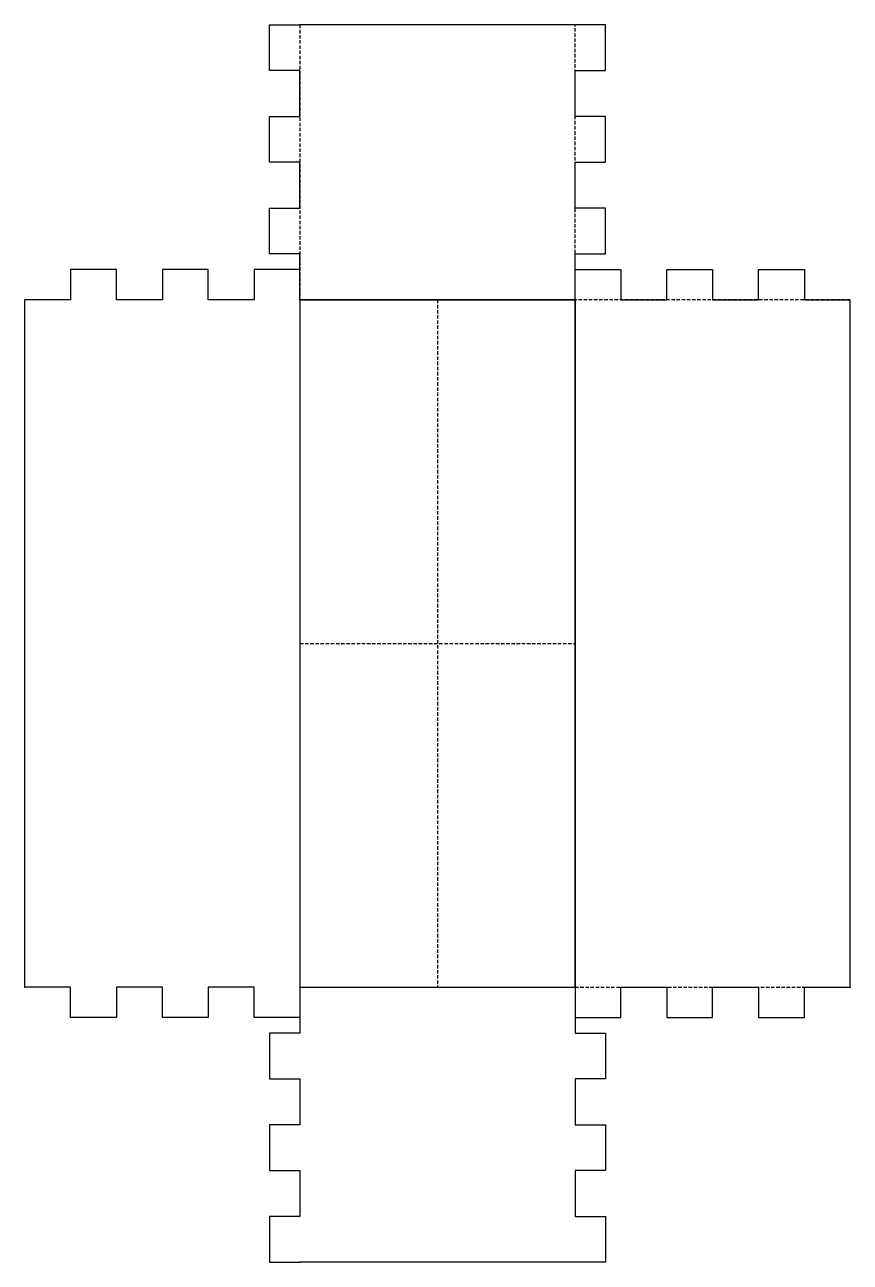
# Model space of a CAD drawing. Header units: millimetres. Extents: x -40 to 80, y -40 to 140.
import ezdxf

# ---------------------------------------------------------------- set-up
doc = ezdxf.new("R2010")
doc.units = ezdxf.units.MM
doc.linetypes.add('DASHED', pattern=[0.75, 0.5, -0.25])
doc.layers.get('0').update_dxf_attribs({"linetype": 'CONTINUOUS'})

msp = doc.modelspace()

# ---------------------------------------------------------------- linework, layer by layer
for p, q in [((-4.4, 140), (0, 140)), ((-4.4, 133.33), (-4.4, 140)), ((40, 140), (0, 140)), ((44.4, 140), (40, 140)), ((44.4, 133.33), (44.4, 140)), ((0, 133.33), (-4.4, 133.33)), ((0, 126.67), (0, 133.33)), ((40, 133.33), (44.4, 133.33)), ((40, 126.67), (40, 133.33)), ((-4.4, 126.67), (0, 126.67)), ((-4.4, 120), (-4.4, 126.67)), ((44.4, 126.67), (40, 126.67)), ((44.4, 120), (44.4, 126.67)), ((0, 120), (-4.4, 120)), ((0, 113.33), (0, 120)), ((40, 120), (44.4, 120)), ((40, 113.33), (40, 120)), ((-4.4, 106.67), (-4.4, 113.33)), ((-4.4, 113.33), (0, 113.33)), ((44.4, 113.33), (40, 113.33)), ((44.4, 106.67), (44.4, 113.33)), ((0, 106.67), (-4.4, 106.67)), ((0, 100), (0, 106.67)), ((40, 100), (40, 106.67)), ((40, 106.67), (44.4, 106.67)), ((-26.67, 104.4), (-33.33, 104.4)), ((-33.33, 104.4), (-33.33, 100)), ((-26.67, 100), (-26.67, 104.4)), ((-20, 104.4), (-20, 100)), ((-13.33, 104.4), (-20, 104.4)), ((-13.33, 100), (-13.33, 104.4)), ((-6.67, 104.4), (-6.67, 100)), ((0, 104.4), (-6.67, 104.4)), ((0, 100), (0, 104.4)), ((40, 100), (40, 104.4)), ((40, 104.4), (46.67, 104.4)), ((46.67, 104.4), (46.67, 100)), ((53.33, 104.4), (60, 104.4)), ((53.33, 100), (53.33, 104.4)), ((60, 104.4), (60, 100)), ((66.67, 104.4), (73.33, 104.4)), ((66.67, 100), (66.67, 104.4)), ((73.33, 104.4), (73.33, 100)), ((-33.33, 100), (-40, 100)), ((-40, 0), (-40, 100)), ((-20, 100), (-26.67, 100)), ((-6.67, 100), (-13.33, 100)), ((40, 100), (0, 100)), ((0, 100), (0, 0)), ((0, 100), (40, 100)), ((40, 0), (40, 100)), ((40, 100), (40, 0)), ((46.67, 100), (53.33, 100)), ((60, 100), (66.67, 100)), ((73.33, 100), (80, 100)), ((80, 0), (80, 100)), ((-33.33, 0), (-40, 0)), ((-33.33, -4.4), (-33.33, 0)), ((-26.67, 0), (-26.67, -4.4)), ((-20, 0), (-26.67, 0)), ((-20, -4.4), (-20, 0)), ((-13.33, 0), (-13.33, -4.4)), ((-6.67, 0), (-13.33, 0)), ((-6.67, -4.4), (-6.67, 0)), ((0, 0), (40, 0)), ((0, 0), (0, -4.4)), ((0, 0), (0, -6.67)), ((46.67, 0), (53.33, 0)), ((46.67, -4.4), (46.67, 0)), ((40, 0), (40, -4.4)), ((40, 0), (40, -6.67)), ((53.33, 0), (53.33, -4.4)), ((60, 0), (66.67, 0)), ((60, -4.4), (60, 0)), ((66.67, 0), (66.67, -4.4)), ((73.33, 0), (80, 0)), ((73.33, -4.4), (73.33, 0)), ((-26.67, -4.4), (-33.33, -4.4)), ((-13.33, -4.4), (-20, -4.4)), ((0, -4.4), (-6.67, -4.4)), ((40, -4.4), (46.67, -4.4)), ((53.33, -4.4), (60, -4.4)), ((66.67, -4.4), (73.33, -4.4)), ((0, -6.67), (-4.4, -6.67)), ((-4.4, -6.67), (-4.4, -13.33)), ((40, -6.67), (44.4, -6.67)), ((44.4, -6.67), (44.4, -13.33)), ((-4.4, -13.33), (0, -13.33)), ((0, -13.33), (0, -20)), ((40, -13.33), (40, -20)), ((44.4, -13.33), (40, -13.33)), ((-4.4, -20), (-4.4, -26.67)), ((0, -20), (-4.4, -20)), ((40, -20), (44.4, -20)), ((44.4, -20), (44.4, -26.67)), ((-4.4, -26.67), (0, -26.67)), ((0, -26.67), (0, -33.33)), ((44.4, -26.67), (40, -26.67)), ((40, -26.67), (40, -33.33)), ((-4.4, -33.33), (-4.4, -40)), ((0, -33.33), (-4.4, -33.33)), ((40, -33.33), (44.4, -33.33)), ((44.4, -33.33), (44.4, -40)), ((-4.4, -40), (0, -40)), ((40, -40), (0, -40)), ((44.4, -40), (40, -40))]:
    msp.add_line(p, q)
at = {"linetype": 'DASHED'}
for p, q in [((0, 140), (0, 100)), ((40, 100), (40, 140)), ((20, 100), (20, 0)), ((80, 100), (40, 100)), ((0, 50), (40, 50)), ((40, 0), (80, 0))]:
    msp.add_line(p, q, dxfattribs=at)
for p in [(0, 140), (0, 100), (-40, 0), (0, 0), (0, 0), (0, 0), (20, 0), (40, 0), (80, 0), (0, -40)]:
    msp.add_point(p)

doc.saveas('drawing.dxf')
